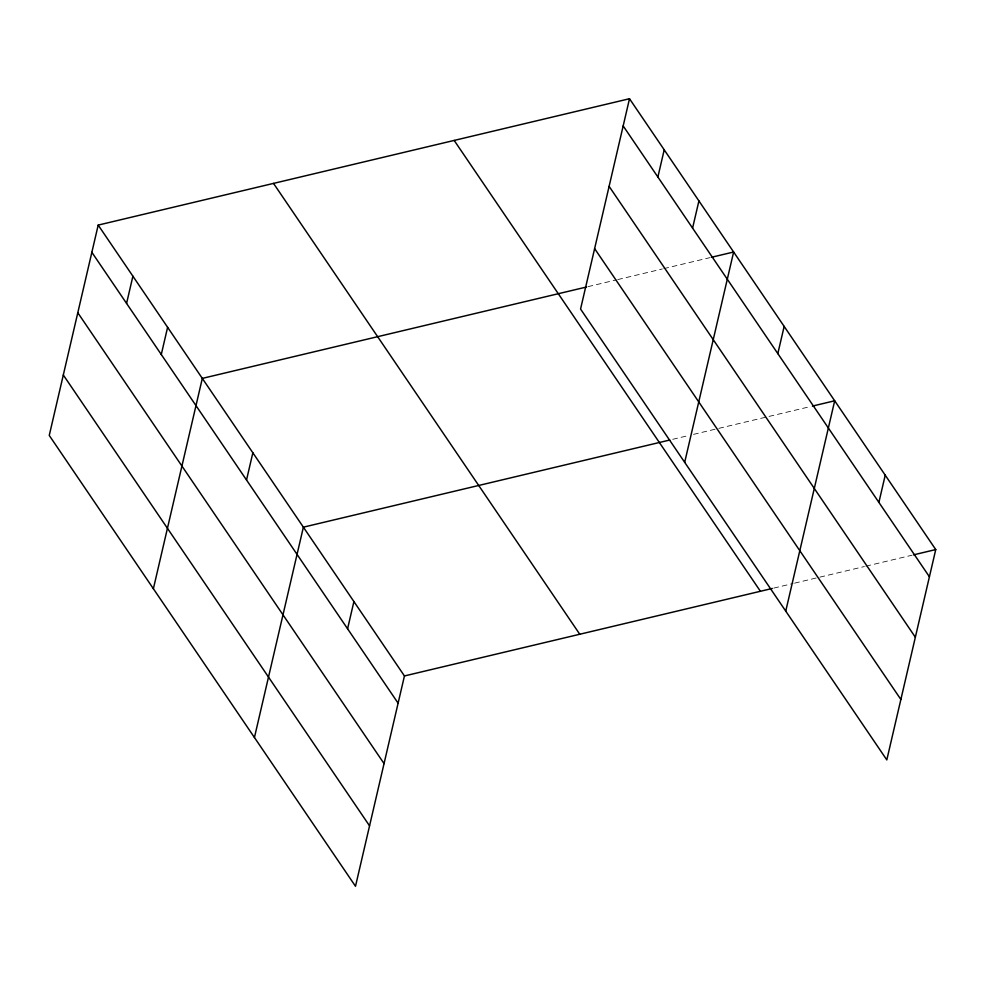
<?xml version="1.0" encoding="UTF-8"?>
<svg xmlns="http://www.w3.org/2000/svg" width="985" height="985" viewBox="0 0 985 985"><rect width="100%" height="100%" fill="white"/><g stroke="black" fill="none" stroke-linecap="round" stroke-linejoin="round"><path stroke-width="0.74" stroke-dasharray="4.92 3.69" d="M588.008 286.647L616.241 279.925M617.73 279.58L662.302 268.979M663.791 268.622L709.853 257.664M672.73 439.31L687.592 435.776M693.526 434.373L717.302 428.709M718.791 428.364L810.914 406.448M773.791 588.094L793.11 583.502M794.587 583.145L818.363 577.493M819.852 577.136L864.424 566.535M865.913 566.178L911.975 555.232"/><path stroke-width="1.48" d="M98.192 225.097L49.25 435.432L355.499 886.278L404.441 675.956L98.192 225.097L629.501 98.722L935.75 549.568L886.808 759.903L580.559 309.044L629.501 98.722M126.572 303.417L132.901 276.194M161.281 354.514L167.61 327.291M153.377 588.722L202.319 378.388L586.531 287.004M246.521 480.003L252.85 452.78M254.438 737.506L303.38 527.172L669.763 440.024M347.582 628.787L353.91 601.564M657.882 177.029L664.21 149.819M692.578 228.126L698.919 200.915M684.686 462.334L733.628 252.012L711.342 257.307M777.818 353.615L784.159 326.404M785.747 611.119L834.689 400.784L812.403 406.091M878.891 502.399L885.22 475.176M404.441 675.956L772.302 588.451M913.464 554.875L935.75 549.568M623.173 125.932L929.421 576.791M609.112 186.362L915.348 637.221M594.62 248.614L900.869 699.473M454.171 140.424L760.42 591.283M273.522 183.395L579.771 634.254M91.864 252.32L398.112 703.179M77.803 312.75L384.052 763.597M63.311 375.002L369.56 825.861"/></g></svg>
